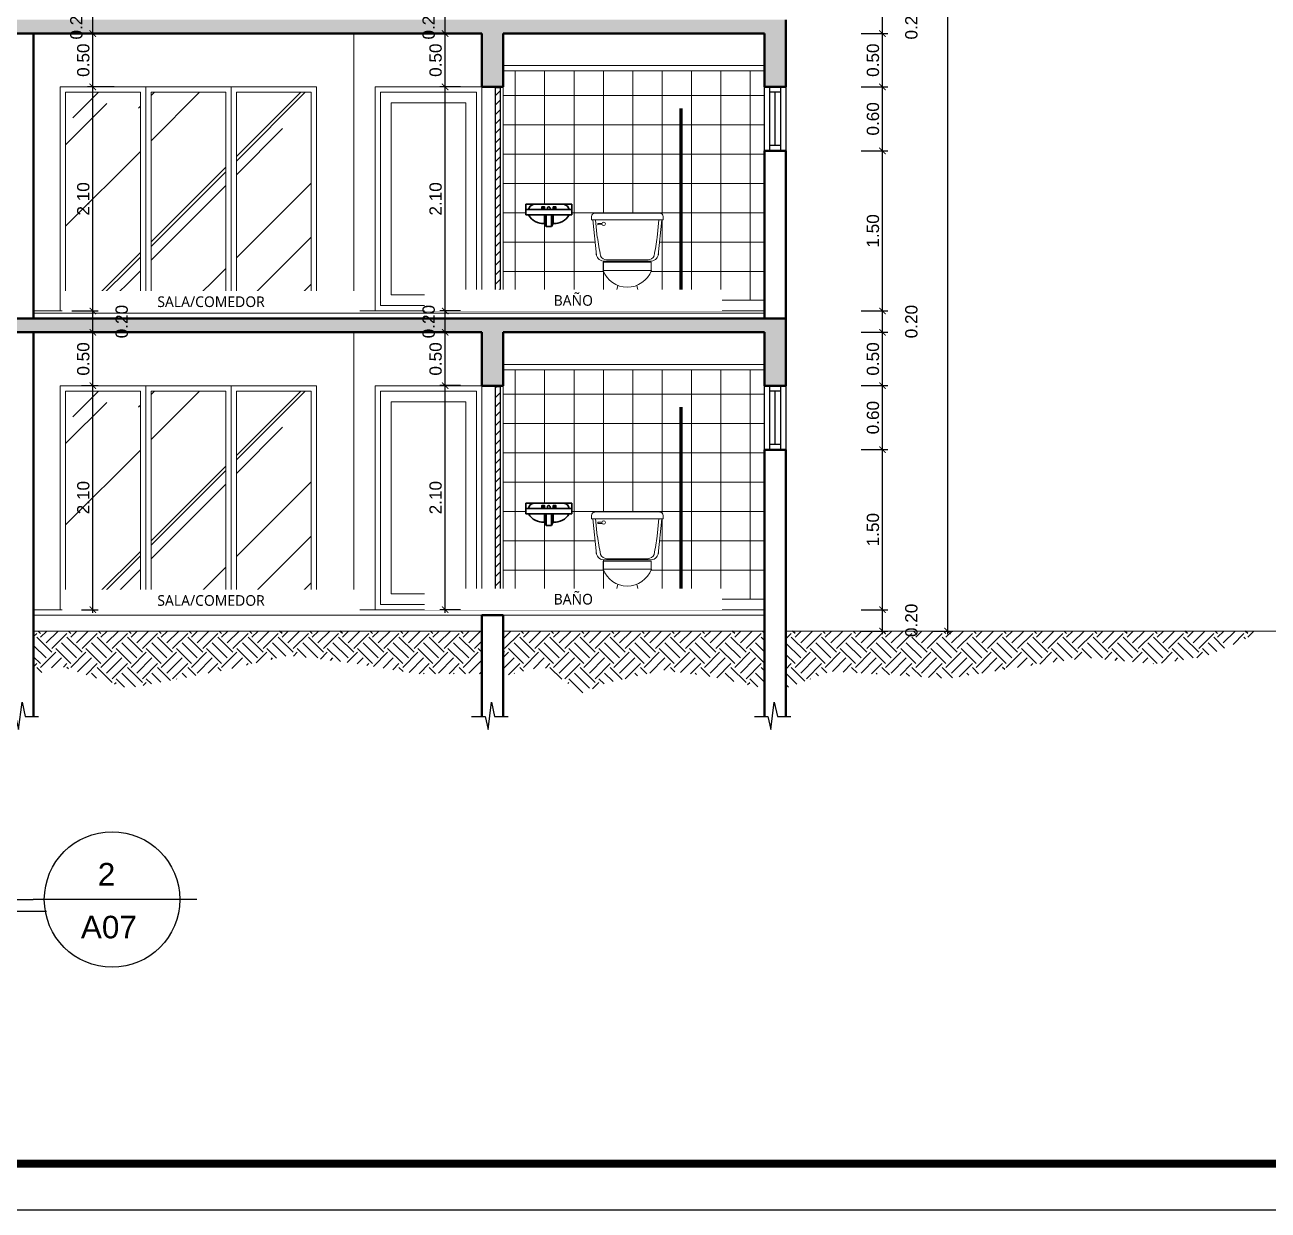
# Model space of a CAD drawing. Header units: feet. Extents: x -417 to 46, y -646 to -218.
# Drawn here: x -71.21 to -59.56, y -410.78 to -399.67 of the extents above; entities that cross this region are included whole.
import ezdxf
from ezdxf.enums import TextEntityAlignment as Align

# ---------------------------------------------------------------- set-up
doc = ezdxf.new("R2010")
doc.units = ezdxf.units.FT
doc.header["$MEASUREMENT"] = 0
doc.layers.add('CRISTAL', color=7, linetype='Continuous', true_color=0x0061c2)
for name, color, linetype in [('DIM', 10, 'Continuous'), ('MARCO', 7, 'Continuous'), ('PERT-VENT', 2, 'Continuous'), ('RELLENO', 8, 'Continuous'), ('TEXXT', 8, 'Continuous')]:
    doc.layers.add(name, color=color, linetype=linetype)
for name, color, linetype, lineweight in [('DIM-COTAS', 1, 'Continuous', 5), ('MB', 2, 'Continuous', 20), ('muros', 4, 'Continuous', 50), ('Piso', 8, 'Continuous', 9), ('PUERTA', 8, 'Continuous', 9), ('TXT', 2, 'Continuous', 9)]:
    doc.layers.add(name, color=color, linetype=linetype, lineweight=lineweight)
doc.styles.add('ads', font='trebuc.ttf', dxfattribs={"height": 0.14})
doc.styles.add('DAMIAN', font='arial.ttf', dxfattribs={"height": 0.12})
doc.styles.get("Standard").update_dxf_attribs({"font": 'arial.ttf', "height": 0.115})
doc.dimstyles.new('KEILY', dxfattribs={"dimtxt": 0.115, "dimasz": 0.06, "dimexe": 0.05, "dimexo": 0.2, "dimgap": 0.03, "dimtad": 1, "dimzin": 1, "dimdsep": 46, "dimtxsty": 'Standard', "dimblk": 'ARCHTICK', "dimcen": 2.5, "dimdle": 0.03, "dimclrd": 256, "dimclre": 256, "dimclrt": 7, "dimadec": 0, "dimazin": 0, "dimtfac": 1, "dimtmove": 2, "dimatfit": 3, "dimfxl": 0.2, "dimfxlon": 1, "dimtolj": 1, "dimtzin": 1, "dimarcsym": 0})
pattern_1 = [(45, (121.3347, -170.7561), (0.848528, 2.2627417), [15, -2, 5, -1]), (45, (121.9216, -169.462), (-1.647559, 0.233345), [3, -0.33, 6, -0.75]), (45, (121.0872, -169.8015), (3.2031937, 4.1507168), [8, -1.4, 4, -1])]
pattern_2 = [(45, (121.3347, -167.9561), (0.848528, 2.2627417), [15, -2, 5, -1]), (45, (121.9216, -166.662), (-1.647559, 0.233345), [3, -0.33, 6, -0.75]), (45, (121.0872, -167.0015), (3.2031937, 4.1507168), [8, -1.4, 4, -1])]
pattern_3 = [(45, (115.43466, -170.75606), (3e-17, 0.28284271), [0.2, -0.2]), (45, (115.38163, -170.70303), (3e-17, 0.28284271), [0.2, -0.2]), (45, (115.3286, -170.65), (3e-17, 0.28284271), [0.2, -0.2]), (135, (115.3286, -170.61464), (-0.28284271, 6e-17), [0.2, -0.2]), (135, (115.38163, -170.5616), (-0.28284271, 6e-17), [0.2, -0.2]), (135, (115.43466, -170.50857), (-0.28284271, 6e-17), [0.2, -0.2])]

# ---------------------------------------------------------------- blocks, each defined once
blk = doc.blocks.new('A$C341F37BE')
at = {"layer": 'PUERTA'}
for points in [[(0, 2.1), (1, 2.1), (1, 0), (0, 0)], [(0.05, 2.05), (0.95, 2.05), (0.95, 0.05), (0.05, 0.05)], [(0.15, 1.95), (0.85, 1.95), (0.85, 0.15), (0.15, 0.15)]]:
    blk.add_lwpolyline(points, close=True, dxfattribs=at)
blk = doc.blocks.new('A$C61FD6AA4')
at = {"layer": 'RELLENO'}
h = blk.add_hatch(dxfattribs=at)
h.set_pattern_fill('ANSI31', color=256, scale=0.5)
h.set_pattern_definition([(45, (-53.53432, 257.28586), (-0.044194174, 0.044194174), [])])
h.paths.add_polyline_path([(0, 0), (0.05, 0), (0.05, 2.08), (0, 2.08)])
at = {"color": 2}
blk.add_lwpolyline([(0, 0), (0.05, 0), (0.05, 2.08), (0, 2.08)], close=True, dxfattribs=at)
blk = doc.blocks.new('A$C190D2A7F')
at = {"layer": 'MB', "lineweight": 35}
for p, q in [((0, 0.209), (0.434, 0.209)), ((0, 0.109), (0, 0.209)), ((0, 0.159), (0.434, 0.159)), ((0.153, 0.185), (0.153, 0.159)), ((0.156, 0.185), (0.156, 0.159)), ((0.161, 0.185), (0.161, 0.159)), ((0.168, 0.185), (0.168, 0.159)), ((0.173, 0.185), (0.173, 0.159)), ((0.176, 0.185), (0.176, 0.159)), ((0.178, 0.185), (0.178, 0.159)), ((0.259, 0.185), (0.259, 0.159)), ((0.262, 0.185), (0.262, 0.159)), ((0.266, 0.185), (0.266, 0.159)), ((0.273, 0.185), (0.273, 0.159)), ((0.277, 0.185), (0.277, 0.159)), ((0.281, 0.185), (0.281, 0.159)), ((0.283, 0.185), (0.283, 0.159)), ((0.434, 0.209), (0.434, 0.109)), ((0, 0.109), (0.434, 0.109)), ((0.177, 0.03), (0.148, 0.03)), ((0.177, 0.109), (0.177, 0.03)), ((0.177, 0.03), (0.192, 0)), ((0.192, 0.109), (0.192, 0)), ((0.242, 0.109), (0.242, 0)), ((0.257, 0.03), (0.242, 0)), ((0.257, 0.109), (0.257, 0.03)), ((0.287, 0.03), (0.257, 0.03)), ((0.242, 0), (0.192, 0))]:
    blk.add_line(p, q, dxfattribs=at)
for points in [[(0.178, 0.159), (0.178, 0.185), (0.151, 0.185), (0.151, 0.159)], [(0.284, 0.159), (0.284, 0.185), (0.258, 0.185), (0.258, 0.159)]]:
    blk.add_lwpolyline(points, close=True, dxfattribs=at)
for points in [[(0.204, 0.177), (0.204, 0.159), (0.23, 0.159)], [(0.219, 0.185), (0.216, 0.185)], [(0.23, 0.159), (0.23, 0.177)]]:
    blk.add_lwpolyline(points, dxfattribs=at)
for centre, radius, start, end in [((0.089, 0.146), 0.0642, 102.4672, 168.6267), ((0.217, 0.17), 0.015, 27.7173, 152.2827), ((0.345, 0.146), 0.0642, 11.3733, 77.5328), ((0.162, 0.186), 0.156, 209.3737, 275.3911), ((0.272, 0.186), 0.156, 264.6089, 330.6263)]:
    blk.add_arc(centre, radius, start, end, dxfattribs=at)
blk = doc.blocks.new('A$C55570C40')
at = {"layer": 'MB', "linetype": 'Continuous'}
for p, q in [((19.48, 8.681), (19.48, 8.65)), ((19.48, 8.65), (20.15, 8.65)), ((19.493, 8.65), (19.525, 8.319)), ((19.512, 8.713), (20.119, 8.713)), ((19.518, 8.652), (19.534, 8.487)), ((20.112, 8.652), (20.096, 8.487)), ((20.138, 8.65), (20.105, 8.319)), ((20.15, 8.681), (20.15, 8.65)), ((19.578, 8.617), (19.539, 8.617)), ((19.539, 8.617), (19.539, 8.605)), ((19.539, 8.605), (19.578, 8.606)), ((20.01, 8.275), (19.62, 8.275)), ((20.04, 8.263), (19.59, 8.263)), ((19.59, 8.253), (20.04, 8.253)), ((19.59, 8.253), (19.59, 8.177)), ((19.59, 8.177), (20.04, 8.177)), ((20.04, 8.253), (20.04, 8.177)), ((19.67, 7.797), (19.725, 8.037)), ((19.961, 7.797), (19.905, 8.037)), ((19.961, 7.797), (19.67, 7.797))]:
    blk.add_line(p, q, dxfattribs=at)
blk.add_circle((19.593, 8.614), 0.0167, dxfattribs=at)
for centre, radius, start, end in [((19.512, 8.681), 0.0316, 90, 180), ((20.119, 8.681), 0.0316, 0, 90), ((29.517, 10.114), 10.114, 189.2594, 190.2429), ((10.114, 10.114), 10.114, 349.7571, 350.7406), ((19.601, 8.341), 0.0786, 182.2877, 262.268), ((19.629, 8.347), 0.0726, 206.0936, 265.2363), ((20.002, 8.347), 0.0726, 274.7637, 333.9064), ((20.03, 8.341), 0.0786, 277.732, 357.7123), ((19.815, 8.259), 0.24, 200.0668, 339.9332)]:
    blk.add_arc(centre, radius, start, end, dxfattribs=at)
blk = doc.blocks.new('A$C3F237A8B')
at = {"layer": 'PERT-VENT'}
for p, q in [((0, 0), (0, 0.6)), ((0.05, 0), (0.05, 0.6)), ((0.15, 0.6), (0.15, 0)), ((0.2, 0.6), (0.2, 0)), ((0.15, 0.55), (0.05, 0.55)), ((0.1, 0.05), (0.1, 0.55)), ((0.15, 0.05), (0.05, 0.05))]:
    blk.add_line(p, q, dxfattribs=at)
blk = doc.blocks.new('_ArchTick')
at = {"layer": 'DIM-COTAS', "color": 0, "const_width": 0.15}
blk.add_lwpolyline([(-0.5, -0.5), (0.5, 0.5)], dxfattribs=at)
blk = doc.blocks.new('*D2561')
at = {"layer": 'Defpoints', "color": 0, "transparency": 16777216}
for p in [(-63.788, -405.151), (-63.174, -405.151), (-63.588, -405.351)]:
    blk.add_point(p, dxfattribs=at)
at = {"layer": 'DIM', "lineweight": -2, "transparency": 16777216}
for p, q in [((-63.374, -405.151), (-63.124, -405.151)), ((-63.174, -405.381), (-63.174, -405.121)), ((-63.374, -405.351), (-63.124, -405.351))]:
    blk.add_line(p, q, dxfattribs=at)
at = {"layer": 'DIM', "lineweight": -2, "transparency": 16777216, "xscale": 0.06, "yscale": 0.06, "zscale": 0.06}
for p, rotation in [((-63.174, -405.151), 90), ((-63.174, -405.351), 270)]:
    blk.add_blockref('_ArchTick', p, dxfattribs=dict(at, rotation=rotation))
at = {"layer": 'DIM', "color": 7, "transparency": 16777216, "insert": (-62.903, -405.251), "char_height": 0.115, "attachment_point": 5, "rotation": 90}
blk.add_mtext('\\A1;0.20', dxfattribs=at)
blk = doc.blocks.new('*D2562')
at = {"layer": 'Defpoints', "color": 0, "transparency": 16777216}
for p in [(-64.08, -403.651), (-63.174, -403.651), (-63.788, -405.151)]:
    blk.add_point(p, dxfattribs=at)
at = {"layer": 'DIM', "lineweight": -2, "transparency": 16777216}
for p, q in [((-63.174, -405.181), (-63.174, -403.621)), ((-63.374, -403.651), (-63.124, -403.651)), ((-63.374, -405.151), (-63.124, -405.151))]:
    blk.add_line(p, q, dxfattribs=at)
at = {"layer": 'DIM', "lineweight": -2, "transparency": 16777216, "xscale": 0.06, "yscale": 0.06, "zscale": 0.06}
for p, rotation in [((-63.174, -403.651), 90), ((-63.174, -405.151), 270)]:
    blk.add_blockref('_ArchTick', p, dxfattribs=dict(at, rotation=rotation))
at = {"layer": 'DIM', "color": 7, "transparency": 16777216, "insert": (-63.263, -404.401), "char_height": 0.115, "attachment_point": 5, "rotation": 90}
blk.add_mtext('\\A1;1.50', dxfattribs=at)
blk = doc.blocks.new('*D2563')
at = {"layer": 'Defpoints', "color": 0, "transparency": 16777216}
for p in [(-64.08, -403.051), (-63.174, -403.051), (-64.08, -403.651)]:
    blk.add_point(p, dxfattribs=at)
at = {"layer": 'DIM', "lineweight": -2, "transparency": 16777216}
for p, q in [((-63.374, -403.051), (-63.124, -403.051)), ((-63.174, -403.681), (-63.174, -403.021)), ((-63.374, -403.651), (-63.124, -403.651))]:
    blk.add_line(p, q, dxfattribs=at)
at = {"layer": 'DIM', "lineweight": -2, "transparency": 16777216, "xscale": 0.06, "yscale": 0.06, "zscale": 0.06}
for p, rotation in [((-63.174, -403.051), 90), ((-63.174, -403.651), 270)]:
    blk.add_blockref('_ArchTick', p, dxfattribs=dict(at, rotation=rotation))
at = {"layer": 'DIM', "color": 7, "transparency": 16777216, "insert": (-63.263, -403.351), "char_height": 0.115, "attachment_point": 5, "rotation": 90}
blk.add_mtext('\\A1;0.60', dxfattribs=at)
blk = doc.blocks.new('*D2564')
at = {"layer": 'Defpoints', "color": 0, "transparency": 16777216}
for p in [(-64.28, -402.551), (-63.174, -402.551), (-64.08, -403.051)]:
    blk.add_point(p, dxfattribs=at)
at = {"layer": 'DIM', "lineweight": -2, "transparency": 16777216}
for p, q in [((-63.374, -402.551), (-63.124, -402.551)), ((-63.174, -403.081), (-63.174, -402.521)), ((-63.374, -403.051), (-63.124, -403.051))]:
    blk.add_line(p, q, dxfattribs=at)
at = {"layer": 'DIM', "lineweight": -2, "transparency": 16777216, "xscale": 0.06, "yscale": 0.06, "zscale": 0.06}
for p, rotation in [((-63.174, -402.551), 90), ((-63.174, -403.051), 270)]:
    blk.add_blockref('_ArchTick', p, dxfattribs=dict(at, rotation=rotation))
at = {"layer": 'DIM', "color": 7, "transparency": 16777216, "insert": (-63.263, -402.801), "char_height": 0.115, "attachment_point": 5, "rotation": 90}
blk.add_mtext('\\A1;0.50', dxfattribs=at)
blk = doc.blocks.new('*D2565')
at = {"layer": 'Defpoints', "color": 0, "transparency": 16777216}
for p in [(-64.28, -402.351), (-63.174, -402.351), (-64.28, -402.551)]:
    blk.add_point(p, dxfattribs=at)
at = {"layer": 'DIM', "lineweight": -2, "transparency": 16777216}
for p, q in [((-63.374, -402.351), (-63.124, -402.351)), ((-63.174, -402.581), (-63.174, -402.321)), ((-63.374, -402.551), (-63.124, -402.551))]:
    blk.add_line(p, q, dxfattribs=at)
at = {"layer": 'DIM', "lineweight": -2, "transparency": 16777216, "xscale": 0.06, "yscale": 0.06, "zscale": 0.06}
for p, rotation in [((-63.174, -402.351), 90), ((-63.174, -402.551), 270)]:
    blk.add_blockref('_ArchTick', p, dxfattribs=dict(at, rotation=rotation))
at = {"layer": 'DIM', "color": 7, "transparency": 16777216, "insert": (-62.903, -402.451), "char_height": 0.115, "attachment_point": 5, "rotation": 90}
blk.add_mtext('\\A1;0.20', dxfattribs=at)
blk = doc.blocks.new('*D2566')
at = {"layer": 'Defpoints', "color": 0, "transparency": 16777216}
for p in [(-64.08, -400.851), (-63.174, -400.851), (-64.28, -402.351)]:
    blk.add_point(p, dxfattribs=at)
at = {"layer": 'DIM', "lineweight": -2, "transparency": 16777216}
for p, q in [((-63.174, -402.381), (-63.174, -400.821)), ((-63.374, -400.851), (-63.124, -400.851)), ((-63.374, -402.351), (-63.124, -402.351))]:
    blk.add_line(p, q, dxfattribs=at)
at = {"layer": 'DIM', "lineweight": -2, "transparency": 16777216, "xscale": 0.06, "yscale": 0.06, "zscale": 0.06}
for p, rotation in [((-63.174, -400.851), 90), ((-63.174, -402.351), 270)]:
    blk.add_blockref('_ArchTick', p, dxfattribs=dict(at, rotation=rotation))
at = {"layer": 'DIM', "color": 7, "transparency": 16777216, "insert": (-63.263, -401.601), "char_height": 0.115, "attachment_point": 5, "rotation": 90}
blk.add_mtext('\\A1;1.50', dxfattribs=at)
blk = doc.blocks.new('*D2567')
at = {"layer": 'Defpoints', "color": 0, "transparency": 16777216}
for p in [(-64.08, -400.251), (-63.174, -400.251), (-64.08, -400.851)]:
    blk.add_point(p, dxfattribs=at)
at = {"layer": 'DIM', "lineweight": -2, "transparency": 16777216}
for p, q in [((-63.374, -400.251), (-63.124, -400.251)), ((-63.174, -400.881), (-63.174, -400.221)), ((-63.374, -400.851), (-63.124, -400.851))]:
    blk.add_line(p, q, dxfattribs=at)
at = {"layer": 'DIM', "lineweight": -2, "transparency": 16777216, "xscale": 0.06, "yscale": 0.06, "zscale": 0.06}
for p, rotation in [((-63.174, -400.251), 90), ((-63.174, -400.851), 270)]:
    blk.add_blockref('_ArchTick', p, dxfattribs=dict(at, rotation=rotation))
at = {"layer": 'DIM', "color": 7, "transparency": 16777216, "insert": (-63.263, -400.551), "char_height": 0.115, "attachment_point": 5, "rotation": 90}
blk.add_mtext('\\A1;0.60', dxfattribs=at)
blk = doc.blocks.new('*D2568')
at = {"layer": 'Defpoints', "color": 0, "transparency": 16777216}
for p in [(-64.28, -399.751), (-63.174, -399.751), (-64.08, -400.251)]:
    blk.add_point(p, dxfattribs=at)
at = {"layer": 'DIM', "lineweight": -2, "transparency": 16777216}
for p, q in [((-63.374, -399.751), (-63.124, -399.751)), ((-63.174, -400.281), (-63.174, -399.721)), ((-63.374, -400.251), (-63.124, -400.251))]:
    blk.add_line(p, q, dxfattribs=at)
at = {"layer": 'DIM', "lineweight": -2, "transparency": 16777216, "xscale": 0.06, "yscale": 0.06, "zscale": 0.06}
for p, rotation in [((-63.174, -399.751), 90), ((-63.174, -400.251), 270)]:
    blk.add_blockref('_ArchTick', p, dxfattribs=dict(at, rotation=rotation))
at = {"layer": 'DIM', "color": 7, "transparency": 16777216, "insert": (-63.263, -400.001), "char_height": 0.115, "attachment_point": 5, "rotation": 90}
blk.add_mtext('\\A1;0.50', dxfattribs=at)
blk = doc.blocks.new('*D2569')
at = {"layer": 'Defpoints', "color": 0, "transparency": 16777216}
for p in [(-64.28, -399.551), (-63.174, -399.551), (-64.28, -399.751)]:
    blk.add_point(p, dxfattribs=at)
at = {"layer": 'DIM', "lineweight": -2, "transparency": 16777216}
for p, q in [((-63.374, -399.551), (-63.124, -399.551)), ((-63.174, -399.781), (-63.174, -399.521)), ((-63.374, -399.751), (-63.124, -399.751))]:
    blk.add_line(p, q, dxfattribs=at)
at = {"layer": 'DIM', "lineweight": -2, "transparency": 16777216, "xscale": 0.06, "yscale": 0.06, "zscale": 0.06}
for p, rotation in [((-63.174, -399.551), 90), ((-63.174, -399.751), 270)]:
    blk.add_blockref('_ArchTick', p, dxfattribs=dict(at, rotation=rotation))
at = {"layer": 'DIM', "color": 7, "transparency": 16777216, "insert": (-62.903, -399.651), "char_height": 0.115, "attachment_point": 5, "rotation": 90}
blk.add_mtext('\\A1;0.20', dxfattribs=at)
blk = doc.blocks.new('*D2572')
at = {"layer": 'Defpoints', "color": 0, "transparency": 16777216}
for p in [(-63.124, -390.751), (-62.91, -405.351), (-62.565, -405.351)]:
    blk.add_point(p, dxfattribs=at)
at = {"layer": 'DIM', "lineweight": -2, "transparency": 16777216}
for p, q in [((-62.765, -390.751), (-62.515, -390.751)), ((-62.565, -390.721), (-62.565, -405.381)), ((-62.71, -405.351), (-62.515, -405.351))]:
    blk.add_line(p, q, dxfattribs=at)
at = {"layer": 'DIM', "lineweight": -2, "transparency": 16777216, "xscale": 0.06, "yscale": 0.06, "zscale": 0.06}
for p, rotation in [((-62.565, -390.751), 90), ((-62.565, -405.351), 270)]:
    blk.add_blockref('_ArchTick', p, dxfattribs=dict(at, rotation=rotation))
at = {"layer": 'DIM', "color": 7, "transparency": 16777216, "insert": (-62.654, -398.051), "char_height": 0.115, "attachment_point": 5, "rotation": 90}
blk.add_mtext('\\A1;14.60', dxfattribs=at)
blk = doc.blocks.new('*D2582')
at = {"layer": 'Defpoints', "color": 0, "transparency": 16777216}
for p in [(-70.88, -403.051), (-70.575, -403.051), (-70.88, -405.151)]:
    blk.add_point(p, dxfattribs=at)
at = {"layer": 'DIM', "lineweight": -2, "transparency": 16777216}
for p, q in [((-70.68, -403.051), (-70.525, -403.051)), ((-70.575, -405.181), (-70.575, -403.021)), ((-70.68, -405.151), (-70.525, -405.151))]:
    blk.add_line(p, q, dxfattribs=at)
at = {"layer": 'DIM', "lineweight": -2, "transparency": 16777216, "xscale": 0.06, "yscale": 0.06, "zscale": 0.06}
for p, rotation in [((-70.575, -403.051), 90), ((-70.575, -405.151), 270)]:
    blk.add_blockref('_ArchTick', p, dxfattribs=dict(at, rotation=rotation))
at = {"layer": 'DIM', "color": 7, "transparency": 16777216, "insert": (-70.664, -404.101), "char_height": 0.115, "attachment_point": 5, "rotation": 90}
blk.add_mtext('\\A1;2.10', dxfattribs=at)
blk = doc.blocks.new('*D2583')
at = {"layer": 'Defpoints', "color": 0, "transparency": 16777216}
for p in [(-70.946, -402.551), (-70.575, -402.551), (-70.88, -403.051)]:
    blk.add_point(p, dxfattribs=at)
at = {"layer": 'DIM', "lineweight": -2, "transparency": 16777216}
for p, q in [((-70.746, -402.551), (-70.525, -402.551)), ((-70.575, -403.081), (-70.575, -402.521)), ((-70.68, -403.051), (-70.525, -403.051))]:
    blk.add_line(p, q, dxfattribs=at)
at = {"layer": 'DIM', "lineweight": -2, "transparency": 16777216, "xscale": 0.06, "yscale": 0.06, "zscale": 0.06}
for p, rotation in [((-70.575, -402.551), 90), ((-70.575, -403.051), 270)]:
    blk.add_blockref('_ArchTick', p, dxfattribs=dict(at, rotation=rotation))
at = {"layer": 'DIM', "color": 7, "transparency": 16777216, "insert": (-70.664, -402.801), "char_height": 0.115, "attachment_point": 5, "rotation": 90}
blk.add_mtext('\\A1;0.50', dxfattribs=at)
blk = doc.blocks.new('*D2584')
at = {"layer": 'Defpoints', "color": 0, "transparency": 16777216}
for p in [(-70.973, -402.351), (-70.575, -402.351), (-70.946, -402.551)]:
    blk.add_point(p, dxfattribs=at)
at = {"layer": 'DIM', "lineweight": -2, "transparency": 16777216}
for p, q in [((-70.773, -402.351), (-70.525, -402.351)), ((-70.575, -402.581), (-70.575, -402.321)), ((-70.746, -402.551), (-70.525, -402.551))]:
    blk.add_line(p, q, dxfattribs=at)
at = {"layer": 'DIM', "lineweight": -2, "transparency": 16777216, "xscale": 0.06, "yscale": 0.06, "zscale": 0.06}
for p, rotation in [((-70.575, -402.351), 90), ((-70.575, -402.551), 270)]:
    blk.add_blockref('_ArchTick', p, dxfattribs=dict(at, rotation=rotation))
at = {"layer": 'DIM', "color": 7, "transparency": 16777216, "insert": (-70.304, -402.451), "char_height": 0.115, "attachment_point": 5, "rotation": 90}
blk.add_mtext('\\A1;0.20', dxfattribs=at)
blk = doc.blocks.new('*D2585')
at = {"layer": 'Defpoints', "color": 0, "transparency": 16777216}
for p in [(-70.575, -400.251), (-70.08, -400.251), (-70.973, -402.351)]:
    blk.add_point(p, dxfattribs=at)
at = {"layer": 'DIM', "lineweight": -2, "transparency": 16777216}
for p, q in [((-70.375, -400.251), (-70.625, -400.251)), ((-70.575, -402.381), (-70.575, -400.221)), ((-70.773, -402.351), (-70.525, -402.351))]:
    blk.add_line(p, q, dxfattribs=at)
at = {"layer": 'DIM', "lineweight": -2, "transparency": 16777216, "xscale": 0.06, "yscale": 0.06, "zscale": 0.06}
for p, rotation in [((-70.575, -400.251), 90), ((-70.575, -402.351), 270)]:
    blk.add_blockref('_ArchTick', p, dxfattribs=dict(at, rotation=rotation))
at = {"layer": 'DIM', "color": 7, "transparency": 16777216, "insert": (-70.664, -401.301), "char_height": 0.115, "attachment_point": 5, "rotation": 90}
blk.add_mtext('\\A1;2.10', dxfattribs=at)
blk = doc.blocks.new('*D2586')
at = {"layer": 'Defpoints', "color": 0, "transparency": 16777216}
for p in [(-70.575, -399.751), (-70.321, -399.751), (-70.08, -400.251)]:
    blk.add_point(p, dxfattribs=at)
at = {"layer": 'DIM', "lineweight": -2, "transparency": 16777216}
for p, q in [((-70.521, -399.751), (-70.625, -399.751)), ((-70.575, -400.281), (-70.575, -399.721)), ((-70.375, -400.251), (-70.625, -400.251))]:
    blk.add_line(p, q, dxfattribs=at)
at = {"layer": 'DIM', "lineweight": -2, "transparency": 16777216, "xscale": 0.06, "yscale": 0.06, "zscale": 0.06}
for p, rotation in [((-70.575, -399.751), 90), ((-70.575, -400.251), 270)]:
    blk.add_blockref('_ArchTick', p, dxfattribs=dict(at, rotation=rotation))
at = {"layer": 'DIM', "color": 7, "transparency": 16777216, "insert": (-70.664, -400.001), "char_height": 0.115, "attachment_point": 5, "rotation": 90}
blk.add_mtext('\\A1;0.50', dxfattribs=at)
blk = doc.blocks.new('*D2587')
at = {"layer": 'Defpoints', "color": 0, "transparency": 16777216}
for p in [(-70.575, -399.551), (-70.352, -399.551), (-70.321, -399.751)]:
    blk.add_point(p, dxfattribs=at)
at = {"layer": 'DIM', "lineweight": -2, "transparency": 16777216}
for p, q in [((-70.552, -399.551), (-70.625, -399.551)), ((-70.575, -399.781), (-70.575, -399.521)), ((-70.521, -399.751), (-70.625, -399.751))]:
    blk.add_line(p, q, dxfattribs=at)
at = {"layer": 'DIM', "lineweight": -2, "transparency": 16777216, "xscale": 0.06, "yscale": 0.06, "zscale": 0.06}
for p, rotation in [((-70.575, -399.551), 90), ((-70.575, -399.751), 270)]:
    blk.add_blockref('_ArchTick', p, dxfattribs=dict(at, rotation=rotation))
at = {"layer": 'DIM', "color": 7, "transparency": 16777216, "insert": (-70.729, -399.651), "char_height": 0.115, "attachment_point": 5, "rotation": 90}
blk.add_mtext('\\A1;0.20', dxfattribs=at)
blk = doc.blocks.new('*D2672')
at = {"layer": 'Defpoints', "color": 0, "transparency": 16777216}
for p in [(-67.273, -403.051), (-66.93, -403.051), (-66.93, -405.151)]:
    blk.add_point(p, dxfattribs=at)
at = {"layer": 'DIM', "lineweight": -2, "transparency": 16777216}
for p, q in [((-67.13, -403.051), (-67.323, -403.051)), ((-67.273, -405.181), (-67.273, -403.021)), ((-67.13, -405.151), (-67.323, -405.151))]:
    blk.add_line(p, q, dxfattribs=at)
at = {"layer": 'DIM', "lineweight": -2, "transparency": 16777216, "xscale": 0.06, "yscale": 0.06, "zscale": 0.06}
for p, rotation in [((-67.273, -403.051), 90), ((-67.273, -405.151), 270)]:
    blk.add_blockref('_ArchTick', p, dxfattribs=dict(at, rotation=rotation))
at = {"layer": 'DIM', "color": 7, "transparency": 16777216, "insert": (-67.362, -404.101), "char_height": 0.115, "attachment_point": 5, "rotation": 90}
blk.add_mtext('\\A1;2.10', dxfattribs=at)
blk = doc.blocks.new('*D2675')
at = {"layer": 'Defpoints', "color": 0, "transparency": 16777216}
for p in [(-67.273, -402.551), (-66.93, -402.551), (-66.93, -403.051)]:
    blk.add_point(p, dxfattribs=at)
at = {"layer": 'DIM', "lineweight": -2, "transparency": 16777216}
for p, q in [((-67.13, -402.551), (-67.323, -402.551)), ((-67.273, -403.081), (-67.273, -402.521)), ((-67.13, -403.051), (-67.323, -403.051))]:
    blk.add_line(p, q, dxfattribs=at)
at = {"layer": 'DIM', "lineweight": -2, "transparency": 16777216, "xscale": 0.06, "yscale": 0.06, "zscale": 0.06}
for p, rotation in [((-67.273, -402.551), 90), ((-67.273, -403.051), 270)]:
    blk.add_blockref('_ArchTick', p, dxfattribs=dict(at, rotation=rotation))
at = {"layer": 'DIM', "color": 7, "transparency": 16777216, "insert": (-67.362, -402.801), "char_height": 0.115, "attachment_point": 5, "rotation": 90}
blk.add_mtext('\\A1;0.50', dxfattribs=at)
blk = doc.blocks.new('*D2676')
at = {"layer": 'Defpoints', "color": 0, "transparency": 16777216}
for p in [(-67.273, -402.351), (-66.93, -402.351), (-66.93, -402.551)]:
    blk.add_point(p, dxfattribs=at)
at = {"layer": 'DIM', "lineweight": -2, "transparency": 16777216}
for p, q in [((-67.13, -402.351), (-67.323, -402.351)), ((-67.273, -402.581), (-67.273, -402.321)), ((-67.13, -402.551), (-67.323, -402.551))]:
    blk.add_line(p, q, dxfattribs=at)
at = {"layer": 'DIM', "lineweight": -2, "transparency": 16777216, "xscale": 0.06, "yscale": 0.06, "zscale": 0.06}
for p, rotation in [((-67.273, -402.351), 90), ((-67.273, -402.551), 270)]:
    blk.add_blockref('_ArchTick', p, dxfattribs=dict(at, rotation=rotation))
at = {"layer": 'DIM', "color": 7, "transparency": 16777216, "insert": (-67.427, -402.451), "char_height": 0.115, "attachment_point": 5, "rotation": 90}
blk.add_mtext('\\A1;0.20', dxfattribs=at)
blk = doc.blocks.new('*D2677')
at = {"layer": 'Defpoints', "color": 0, "transparency": 16777216}
for p in [(-67.273, -400.251), (-66.93, -400.251), (-66.93, -402.351)]:
    blk.add_point(p, dxfattribs=at)
at = {"layer": 'DIM', "lineweight": -2, "transparency": 16777216}
for p, q in [((-67.13, -400.251), (-67.323, -400.251)), ((-67.273, -402.381), (-67.273, -400.221)), ((-67.13, -402.351), (-67.323, -402.351))]:
    blk.add_line(p, q, dxfattribs=at)
at = {"layer": 'DIM', "lineweight": -2, "transparency": 16777216, "xscale": 0.06, "yscale": 0.06, "zscale": 0.06}
for p, rotation in [((-67.273, -400.251), 90), ((-67.273, -402.351), 270)]:
    blk.add_blockref('_ArchTick', p, dxfattribs=dict(at, rotation=rotation))
at = {"layer": 'DIM', "color": 7, "transparency": 16777216, "insert": (-67.362, -401.301), "char_height": 0.115, "attachment_point": 5, "rotation": 90}
blk.add_mtext('\\A1;2.10', dxfattribs=at)
blk = doc.blocks.new('*D2678')
at = {"layer": 'Defpoints', "color": 0, "transparency": 16777216}
for p in [(-67.273, -399.751), (-66.93, -399.751), (-66.93, -400.251)]:
    blk.add_point(p, dxfattribs=at)
at = {"layer": 'DIM', "lineweight": -2, "transparency": 16777216}
for p, q in [((-67.13, -399.751), (-67.323, -399.751)), ((-67.273, -400.281), (-67.273, -399.721)), ((-67.13, -400.251), (-67.323, -400.251))]:
    blk.add_line(p, q, dxfattribs=at)
at = {"layer": 'DIM', "lineweight": -2, "transparency": 16777216, "xscale": 0.06, "yscale": 0.06, "zscale": 0.06}
for p, rotation in [((-67.273, -399.751), 90), ((-67.273, -400.251), 270)]:
    blk.add_blockref('_ArchTick', p, dxfattribs=dict(at, rotation=rotation))
at = {"layer": 'DIM', "color": 7, "transparency": 16777216, "insert": (-67.362, -400.001), "char_height": 0.115, "attachment_point": 5, "rotation": 90}
blk.add_mtext('\\A1;0.50', dxfattribs=at)
blk = doc.blocks.new('*D2679')
at = {"layer": 'Defpoints', "color": 0, "transparency": 16777216}
for p in [(-67.273, -399.551), (-66.93, -399.551), (-66.93, -399.751)]:
    blk.add_point(p, dxfattribs=at)
at = {"layer": 'DIM', "lineweight": -2, "transparency": 16777216}
for p, q in [((-67.13, -399.551), (-67.323, -399.551)), ((-67.273, -399.781), (-67.273, -399.521)), ((-67.13, -399.751), (-67.323, -399.751))]:
    blk.add_line(p, q, dxfattribs=at)
at = {"layer": 'DIM', "lineweight": -2, "transparency": 16777216, "xscale": 0.06, "yscale": 0.06, "zscale": 0.06}
for p, rotation in [((-67.273, -399.551), 90), ((-67.273, -399.751), 270)]:
    blk.add_blockref('_ArchTick', p, dxfattribs=dict(at, rotation=rotation))
at = {"layer": 'DIM', "color": 7, "transparency": 16777216, "insert": (-67.427, -399.651), "char_height": 0.115, "attachment_point": 5, "rotation": 90}
blk.add_mtext('\\A1;0.20', dxfattribs=at)

msp = doc.modelspace()

# ---------------------------------------------------------------- hatches: boundary and pattern name
at = {"layer": 'CRISTAL'}
h = msp.add_hatch(dxfattribs=at)
h.set_pattern_fill('AR-RROOF', color=256, angle=45)
h.set_pattern_definition(pattern_2)
h.paths.add_polyline_path([(-70.8297, -402.3015), (-70.1297, -402.3015), (-70.1297, -400.3015), (-70.8297, -400.3015)])
h = msp.add_hatch(dxfattribs=at)
h.set_pattern_fill('AR-RROOF', color=256, angle=45)
h.set_pattern_definition(pattern_2)
h.paths.add_polyline_path([(-69.3297, -402.3015), (-70.0297, -402.3015), (-70.0297, -400.3015), (-69.3297, -400.3015)])
h = msp.add_hatch(dxfattribs=at)
h.set_pattern_fill('AR-RROOF', color=256, angle=45)
h.set_pattern_definition(pattern_2)
h.paths.add_polyline_path([(-69.2297, -402.3015), (-68.5297, -402.3015), (-68.5297, -400.3015), (-69.2297, -400.3015)])
h = msp.add_hatch(dxfattribs=at)
h.set_pattern_fill('AR-RROOF', color=256, angle=45)
h.set_pattern_definition(pattern_1)
h.paths.add_polyline_path([(-70.8297, -405.1015), (-70.1297, -405.1015), (-70.1297, -403.1015), (-70.8297, -403.1015)])
h = msp.add_hatch(dxfattribs=at)
h.set_pattern_fill('AR-RROOF', color=256, angle=45)
h.set_pattern_definition(pattern_1)
h.paths.add_polyline_path([(-69.3297, -405.1015), (-70.0297, -405.1015), (-70.0297, -403.1015), (-69.3297, -403.1015)])
h = msp.add_hatch(dxfattribs=at)
h.set_pattern_fill('AR-RROOF', color=256, angle=45)
h.set_pattern_definition(pattern_1)
h.paths.add_polyline_path([(-69.2297, -405.1015), (-68.5297, -405.1015), (-68.5297, -403.1015), (-69.2297, -403.1015)])
at = {"layer": 'Piso'}
h = msp.add_hatch(dxfattribs=at)
h.set_pattern_fill('NET', color=256, scale=2.2)
h.set_pattern_definition([(0, (115.43466, -167.95606), (0, 0.275), []), (90, (115.43466, -167.95606), (-0.275, 2e-17), [])])
h.paths.add_polyline_path([(-66.5182, -401.4515), (-66.5182, -401.3515), (-66.0838, -401.3515), (-66.0838, -401.4515), (-66.11, -401.4515), (-66.132, -401.4815), (-66.1648, -401.5082), (-66.2043, -401.5254), (-66.261, -401.5305), (-66.276, -401.5605), (-66.326, -401.5605), (-66.341, -401.5305), (-66.3704, -401.5305), (-66.422, -401.5164), (-66.4584, -401.4927), (-66.492, -401.4515)])
h.paths.add_polyline_path([(-66.7297, -402.3515), (-66.7297, -400.1015), (-64.2797, -400.1015), (-64.2797, -402.2515), (-65.0925, -402.2515), (-65.0925, -402.3515), (-65.4201, -402.3515), (-65.4755, -402.1108), (-65.4252, -402.083), (-65.3769, -402.0365), (-65.3405, -401.971), (-65.3405, -401.8951), (-65.3073, -401.8729), (-65.2756, -401.8294), (-65.2431, -401.4987), (-65.2305, -401.4987), (-65.2305, -401.4671), (-65.2398, -401.4448), (-65.2805, -401.4355), (-65.8689, -401.4355), (-65.8912, -401.4448), (-65.9005, -401.4671), (-65.9005, -401.4987), (-65.8878, -401.4987), (-65.8752, -401.6274), (-65.8584, -401.8108), (-65.838, -401.8605), (-65.7928, -401.8607), (-65.7905, -401.8855), (-65.7841, -401.9867), (-65.7572, -402.0323), (-65.7133, -402.0773), (-65.6555, -402.1108), (-65.7108, -402.3515)])
h = msp.add_hatch(dxfattribs=at)
h.set_pattern_fill('NET', color=256, scale=2.2)
h.set_pattern_definition([(0, (115.43466, -170.75606), (0, 0.275), []), (90, (115.43466, -170.75606), (-0.275, 2e-17), [])])
h.paths.add_polyline_path([(-66.5182, -404.2515), (-66.5182, -404.1515), (-66.0838, -404.1515), (-66.0838, -404.2515), (-66.11, -404.2515), (-66.132, -404.2815), (-66.1648, -404.3082), (-66.2043, -404.3254), (-66.261, -404.3305), (-66.276, -404.3605), (-66.326, -404.3605), (-66.341, -404.3305), (-66.3704, -404.3305), (-66.422, -404.3164), (-66.4584, -404.2927), (-66.492, -404.2515)])
h.paths.add_polyline_path([(-66.7297, -405.1515), (-66.7297, -402.9015), (-64.2797, -402.9015), (-64.2797, -405.0515), (-65.0925, -405.0515), (-65.0925, -405.1515), (-65.4201, -405.1515), (-65.4755, -404.9108), (-65.4252, -404.883), (-65.3769, -404.8365), (-65.3405, -404.771), (-65.3405, -404.6951), (-65.3073, -404.6729), (-65.2756, -404.6294), (-65.2431, -404.2987), (-65.2305, -404.2987), (-65.2305, -404.2671), (-65.2398, -404.2448), (-65.2805, -404.2355), (-65.8689, -404.2355), (-65.8912, -404.2448), (-65.9005, -404.2671), (-65.9005, -404.2987), (-65.8878, -404.2987), (-65.8752, -404.4274), (-65.8584, -404.6108), (-65.838, -404.6605), (-65.7928, -404.6607), (-65.7905, -404.6855), (-65.7841, -404.7867), (-65.7572, -404.8323), (-65.7133, -404.8773), (-65.6555, -404.9108), (-65.7108, -405.1515)])
at = {"layer": 'RELLENO'}
h = msp.add_hatch(dxfattribs=at)
h.set_pattern_fill('AR-CONC', color=256, scale=0.05, angle=45)
h.set_pattern_definition([(95, (115.43466, -167.95606), (0.275776, 0.23140354), [0.0375, -0.4125]), (40, (115.43466, -167.95606), (-0.3149961, 0.21688407), [0.03, -0.33]), (145.45144, (115.45765, -167.93678), (-0.0392201, 0.4482876), [0.0318701, -0.35057106]), (91.1842, (115.36395, -167.88535), (0.4358467, 0.3188069), [0.05625, -0.61875]), (141.63564, (115.4003, -167.8588), (-0.01395, 0.6748558), [0.0478052, -0.5258569]), (36.18416, (115.36395, -167.88535), (-0.01395, 0.6748558), [0.045, -0.495]), (66, (115.417, -167.86767), (0.3533858, 0.06869124), [0.0375, -0.4125]), (11, (115.417, -167.86767), (-0.1703543, 0.3424042), [0.03, -0.33]), (116.45144, (115.44644, -167.86195), (0.1830315, 0.41109545), [0.0318701, -0.35057106]), (82.5, (115.43466, -167.95606), (-0.11339659, 0.12199491), [0, -0.326, 0, -0.335, 0, -0.33125]), (52.5, (115.43466, -167.95606), (-0.04643647, 0.23245472), [0, -0.191, 0, -0.3185, 0, -0.12625]), (12.5, (115.35582, -168.0349), (0.196709084, 0.18076038), [0, -0.125, 0, -0.39, 0, -0.5175]), (2.5, (115.32047, -168.07026), (0.170795, 0.2415799), [0, -0.1625, 0, -0.259, 0, -0.3675])])
h.paths.add_polyline_path([(-80.9797, -400.2515), (-81.1797, -400.2515), (-81.1797, -399.6215), (-64.0797, -399.6215), (-64.0797, -400.2515), (-64.2797, -400.2515), (-64.2797, -399.7515), (-66.7297, -399.7515), (-66.7297, -400.2515), (-66.9297, -400.2515), (-66.9297, -399.7515), (-78.3297, -399.7515), (-78.3297, -400.2615), (-78.5297, -400.2615), (-78.5297, -399.7515), (-80.9797, -399.7515)])
h = msp.add_hatch(dxfattribs=at)
h.set_pattern_fill('EARTH', color=256, scale=0.8, angle=45)
h.set_pattern_definition(pattern_3)
h.paths.add_polyline_path([(-71.1297, -405.3515), (-71.1297, -405.7741), (-70.9087, -405.6714), (-70.246, -405.8883), (-69.332, -405.717), (-68.7379, -405.58), (-68.1667, -405.6485), (-67.5383, -405.7513), (-66.9297, -405.7513), (-66.9297, -405.3515)])
h = msp.add_hatch(dxfattribs=at)
h.set_pattern_fill('EARTH', color=256, scale=0.8, angle=45)
h.set_pattern_definition(pattern_3)
h.paths.add_polyline_path([(-66.7297, -405.3515), (-66.7297, -405.7741), (-66.3557, -405.6828), (-65.9901, -405.9339), (-65.773, -405.8426), (-65.236, -405.717), (-64.8019, -405.7741), (-64.2797, -405.8883), (-64.2797, -405.7513), (-64.2797, -405.3515)])
h = msp.add_hatch(dxfattribs=at)
h.set_pattern_fill('EARTH', color=256, scale=0.8, angle=45)
h.set_pattern_definition(pattern_3)
h.paths.add_polyline_path([(-64.0797, -405.3515), (-64.0797, -405.8883), (-63.6594, -405.7284), (-62.5626, -405.7969), (-61.5458, -405.6371), (-61.2487, -405.6028), (-60.6204, -405.6599), (-60.1519, -405.5914), (-59.6035, -405.3515)])

# ---------------------------------------------------------------- linework, layer by layer
for points in [[(-71.4246, -406.1515), (-71.2989, -406.1515), (-71.2705, -406.2735), (-71.2386, -406.0182), (-71.2091, -406.1515), (-71.0827, -406.1515)], [(-67.0246, -406.1515), (-66.8989, -406.1515), (-66.8705, -406.2735), (-66.8386, -406.0182), (-66.8091, -406.1515), (-66.6827, -406.1515)], [(-64.3746, -406.1515), (-64.2489, -406.1515), (-64.2205, -406.2735), (-64.1886, -406.0182), (-64.1591, -406.1515), (-64.0327, -406.1515)]]:
    msp.add_lwpolyline(points)
at = {"layer": 'CRISTAL', "const_width": 0.03}
for points in [[(-65.0625, -402.2515), (-65.0625, -400.4515)], [(-65.0625, -405.0515), (-65.0625, -403.2515)]]:
    msp.add_lwpolyline(points, dxfattribs=at)
at = {"layer": 'MARCO'}
msp.add_lwpolyline([(-112.2526, -368.7786), (-47.7526, -368.7786), (-47.7526, -410.7786), (-112.2526, -410.7786)], close=True, dxfattribs=at)
at = {"layer": 'MARCO', "const_width": 0.075}
msp.add_lwpolyline([(-54.925, -369.2126), (-111.8185, -369.2126), (-111.8185, -410.3446), (-54.925, -410.3446)], close=True, dxfattribs=at)
at = {"layer": 'MB'}
for p, q in [((-68.1297, -399.7515), (-68.1297, -402.3515)), ((-66.7297, -400.0515), (-64.2797, -400.0515)), ((-66.7297, -400.1015), (-64.2797, -400.1015)), ((-67.9297, -400.2515), (-67.9297, -402.3515)), ((-67.9297, -400.2515), (-66.9297, -400.2515)), ((-66.7297, -400.2515), (-66.7297, -402.3515)), ((-65.0925, -402.2515), (-64.2797, -402.2515)), ((-65.0925, -402.2515), (-65.0925, -402.3515)), ((-68.1297, -402.5515), (-68.1297, -405.1515)), ((-66.7297, -402.8515), (-64.2797, -402.8515)), ((-66.7297, -402.9015), (-64.2797, -402.9015)), ((-67.9297, -403.0515), (-67.9297, -405.1515)), ((-67.9297, -403.0515), (-66.9297, -403.0515)), ((-66.7297, -403.0515), (-66.7297, -405.1515)), ((-71.1297, -405.1515), (-64.2797, -405.1515)), ((-65.0925, -405.0515), (-64.2797, -405.0515)), ((-65.0925, -405.0515), (-65.0925, -405.1515)), ((-71.1297, -405.2015), (-66.9297, -405.2015)), ((-66.7297, -405.2015), (-64.2797, -405.2015)), ((-71.1297, -405.3515), (-66.9297, -405.3515)), ((-66.7297, -405.3515), (-64.2797, -405.3515)), ((-64.0797, -405.3515), (-59.0478, -405.3515))]:
    msp.add_line(p, q, dxfattribs=at)
at = {"layer": 'muros'}
for p, q in [((-64.0797, -399.6215), (-64.0797, -400.2515)), ((-78.3297, -399.7515), (-66.9297, -399.7515)), ((-71.1297, -399.7515), (-71.1297, -402.4215)), ((-66.9297, -399.7515), (-66.9297, -400.2515)), ((-66.7297, -399.7515), (-64.2797, -399.7515)), ((-66.7297, -399.7515), (-66.7297, -400.2515)), ((-64.2797, -399.7515), (-64.2797, -400.2515)), ((-66.9297, -400.2515), (-66.7297, -400.2515)), ((-64.0797, -400.2515), (-64.2797, -400.2515)), ((-64.2797, -400.8515), (-64.2797, -402.4215)), ((-64.0797, -400.8515), (-64.2797, -400.8515)), ((-64.0797, -400.8515), (-64.0797, -402.4215)), ((-81.1797, -402.4215), (-64.0797, -402.4215)), ((-64.0797, -402.4215), (-64.0797, -403.0515)), ((-78.3297, -402.5515), (-66.9297, -402.5515)), ((-71.1297, -402.5515), (-71.1297, -406.1515)), ((-66.9297, -402.5515), (-66.9297, -403.0515)), ((-66.7297, -402.5515), (-64.2797, -402.5515)), ((-66.7297, -402.5515), (-66.7297, -403.0515)), ((-64.2797, -402.5515), (-64.2797, -403.0515)), ((-66.9297, -403.0515), (-66.7297, -403.0515)), ((-64.0797, -403.0515), (-64.2797, -403.0515)), ((-64.2797, -403.6515), (-64.2797, -406.1515)), ((-64.0797, -403.6515), (-64.2797, -403.6515)), ((-64.0797, -403.6515), (-64.0797, -406.1515)), ((-66.9297, -405.2015), (-66.9297, -406.1515)), ((-66.9297, -405.2015), (-66.7297, -405.2015)), ((-66.7297, -405.2015), (-66.7297, -406.1515))]:
    msp.add_line(p, q, dxfattribs=at)
at = {"layer": 'Piso'}
for p, q in [((-66.9297, -400.2515), (-66.9297, -402.3515)), ((-71.1297, -402.3515), (-64.2797, -402.3515)), ((-71.1297, -402.3715), (-64.2797, -402.3715)), ((-66.9297, -403.0515), (-66.9297, -405.1515))]:
    msp.add_line(p, q, dxfattribs=at)
at = {"layer": 'PUERTA'}
for p, q in [((-70.8797, -400.2515), (-70.8797, -402.3515)), ((-70.8797, -400.2515), (-68.4797, -400.2515)), ((-70.0797, -400.2515), (-70.0797, -402.3515)), ((-69.2797, -400.2515), (-69.2797, -402.3515)), ((-68.4797, -400.2515), (-68.4797, -402.3515)), ((-70.8797, -403.0515), (-70.8797, -405.1515)), ((-70.8797, -403.0515), (-68.4797, -403.0515)), ((-70.0797, -403.0515), (-70.0797, -405.1515)), ((-69.2797, -403.0515), (-69.2797, -405.1515)), ((-68.4797, -403.0515), (-68.4797, -405.1515))]:
    msp.add_line(p, q, dxfattribs=at)
for points in [[(-70.8797, -402.3515), (-70.0797, -402.3515), (-70.0797, -400.2515), (-70.8797, -400.2515)], [(-69.2797, -402.3515), (-70.0797, -402.3515), (-70.0797, -400.2515), (-69.2797, -400.2515)], [(-69.2797, -402.3515), (-68.4797, -402.3515), (-68.4797, -400.2515), (-69.2797, -400.2515)], [(-70.8297, -402.3015), (-70.1297, -402.3015), (-70.1297, -400.3015), (-70.8297, -400.3015)], [(-69.3297, -402.3015), (-70.0297, -402.3015), (-70.0297, -400.3015), (-69.3297, -400.3015)], [(-69.2297, -402.3015), (-68.5297, -402.3015), (-68.5297, -400.3015), (-69.2297, -400.3015)], [(-70.8797, -405.1515), (-70.0797, -405.1515), (-70.0797, -403.0515), (-70.8797, -403.0515)], [(-69.2797, -405.1515), (-70.0797, -405.1515), (-70.0797, -403.0515), (-69.2797, -403.0515)], [(-69.2797, -405.1515), (-68.4797, -405.1515), (-68.4797, -403.0515), (-69.2797, -403.0515)], [(-70.8297, -405.1015), (-70.1297, -405.1015), (-70.1297, -403.1015), (-70.8297, -403.1015)], [(-69.3297, -405.1015), (-70.0297, -405.1015), (-70.0297, -403.1015), (-69.3297, -403.1015)], [(-69.2297, -405.1015), (-68.5297, -405.1015), (-68.5297, -403.1015), (-69.2297, -403.1015)]]:
    msp.add_lwpolyline(points, close=True, dxfattribs=at)
at = {"layer": 'TEXXT', "color": 4}
for p in [(-81.3095, -407.8672), (-69.6002, -407.8672)]:
    msp.add_line(p, (-71.1344, -407.8672), dxfattribs=at)
at = {"layer": 'TEXXT', "color": 3}
msp.add_line((-81.3095, -407.9763), (-71.0107, -407.9763), dxfattribs=at)
at = {"layer": 'TEXXT', "color": 4}
msp.add_circle((-70.3946, -407.8672), 0.635, dxfattribs=at)

# ---------------------------------------------------------------- block references
for name, p in [('A$C341F37BE', (-67.9297, -402.3515)), ('A$C61FD6AA4', (-66.8047, -402.3415)), ('A$C3F237A8B', (-64.2797, -400.8515)), ('A$C190D2A7F', (-66.5182, -401.5605)), ('A$C55570C40', (-85.3807, -410.1482)), ('A$C341F37BE', (-67.9297, -405.1515)), ('A$C3F237A8B', (-64.2797, -403.6515)), ('A$C61FD6AA4', (-66.8047, -405.1415)), ('A$C190D2A7F', (-66.5182, -404.3605)), ('A$C55570C40', (-85.3807, -412.9482))]:
    msp.add_blockref(name, p)

# ---------------------------------------------------------------- texts
at = {"layer": 'TEXXT', "style": 'DAMIAN'}
for s, height, p in [('2', 0.2113, (-70.4464, -407.7362)), ('A07', 0.21134, (-70.4245, -408.2312))]:
    msp.add_text(s, height=height, dxfattribs=at).set_placement(p, align=Align.CENTER)

# ---------------------------------------------------------------- dimensions: what is measured, and where the dimension line sits
at = {"layer": 'DIM'}
for base, p1, p2, picture, middle in [((-62.5654, -405.3515), (-63.1238, -390.7515), (-62.9096, -405.3515), '*D2572', (-62.6541, -398.0515)), ((-70.5751, -399.5515), (-70.3212, -399.7515), (-70.3522, -399.5515), '*D2587', (-70.7288, -399.6515)), ((-67.2731, -399.5515), (-66.9297, -399.7515), (-66.9297, -399.5515), '*D2679', (-67.4268, -399.6515)), ((-63.1738, -399.5515), (-64.2797, -399.7515), (-64.2797, -399.5515), '*D2569', (-62.9027, -399.6515)), ((-70.5751, -399.7515), (-70.0797, -400.2515), (-70.3212, -399.7515), '*D2586', (-70.6638, -400.0015)), ((-67.2731, -399.7515), (-66.9297, -400.2515), (-66.9297, -399.7515), '*D2678', (-67.3618, -400.0015)), ((-63.1738, -399.7515), (-64.0797, -400.2515), (-64.2797, -399.7515), '*D2568', (-63.2625, -400.0015)), ((-63.1738, -400.2515), (-64.0797, -400.8515), (-64.0797, -400.2515), '*D2567', (-63.2625, -400.5515)), ((-63.1738, -400.8515), (-64.2797, -402.3515), (-64.0797, -400.8515), '*D2566', (-63.2625, -401.6015)), ((-63.1738, -402.3515), (-64.2797, -402.5515), (-64.2797, -402.3515), '*D2565', (-62.9027, -402.4515)), ((-70.5751, -402.5515), (-70.8797, -403.0515), (-70.9456, -402.5515), '*D2583', (-70.6638, -402.8015)), ((-67.2731, -402.5515), (-66.9297, -403.0515), (-66.9297, -402.5515), '*D2675', (-67.3618, -402.8015)), ((-63.1738, -402.5515), (-64.0797, -403.0515), (-64.2797, -402.5515), '*D2564', (-63.2625, -402.8015)), ((-63.1738, -403.0515), (-64.0797, -403.6515), (-64.0797, -403.0515), '*D2563', (-63.2625, -403.3515)), ((-63.1738, -403.6515), (-63.7883, -405.1515), (-64.0797, -403.6515), '*D2562', (-63.2625, -404.4015)), ((-63.1738, -405.1515), (-63.5883, -405.3515), (-63.7883, -405.1515), '*D2561', (-62.9027, -405.2515))]:
    dim = msp.add_linear_dim(base=base, p1=p1, p2=p2, angle=90, dimstyle='KEILY', dxfattribs=at)
    dim.commit()
    dim.dimension.update_dxf_attribs({"geometry": picture, "text_midpoint": middle})

# ---------------------------------------------------------------- next in the draw order: texts
at = {"layer": 'TXT', "char_height": 0.1, "width": 2.688, "attachment_point": 2, "style": 'ads', "bg_fill": 2}
for s, insert in [('SALA/COMEDOR', (-69.4669, -402.2147)), ('BAÑO', (-66.0715, -402.2026)), ('SALA/COMEDOR', (-69.4669, -405.0147)), ('BAÑO', (-66.0715, -405.0026))]:
    msp.add_mtext(s, dxfattribs=dict(at, insert=insert))

# ---------------------------------------------------------------- next in the draw order: hatches: boundary and pattern name
at = {"layer": 'RELLENO'}
h = msp.add_hatch(dxfattribs=at)
h.set_pattern_fill('AR-CONC', color=256, scale=0.05, angle=45)
h.set_pattern_definition([(95, (115.43466, -170.75606), (0.275776, 0.23140354), [0.0375, -0.4125]), (40, (115.43466, -170.75606), (-0.3149961, 0.21688407), [0.03, -0.33]), (145.45144, (115.45765, -170.73678), (-0.0392201, 0.4482876), [0.0318701, -0.35057106]), (91.1842, (115.36395, -170.68535), (0.4358467, 0.3188069), [0.05625, -0.61875]), (141.63564, (115.4003, -170.6588), (-0.01395, 0.6748558), [0.0478052, -0.5258569]), (36.18416, (115.36395, -170.68535), (-0.01395, 0.6748558), [0.045, -0.495]), (66, (115.417, -170.66767), (0.3533858, 0.06869124), [0.0375, -0.4125]), (11, (115.417, -170.66767), (-0.1703543, 0.3424042), [0.03, -0.33]), (116.45144, (115.44644, -170.66195), (0.1830315, 0.41109545), [0.0318701, -0.35057106]), (82.5, (115.43466, -170.75606), (-0.11339659, 0.12199491), [0, -0.326, 0, -0.335, 0, -0.33125]), (52.5, (115.43466, -170.75606), (-0.04643647, 0.23245472), [0, -0.191, 0, -0.3185, 0, -0.12625]), (12.5, (115.35582, -170.8349), (0.196709084, 0.18076038), [0, -0.125, 0, -0.39, 0, -0.5175]), (2.5, (115.32047, -170.87026), (0.170795, 0.2415799), [0, -0.1625, 0, -0.259, 0, -0.3675])])
h.paths.add_polyline_path([(-80.9797, -403.0515), (-81.1797, -403.0515), (-81.1797, -402.4215), (-64.0797, -402.4215), (-64.0797, -403.0515), (-64.2797, -403.0515), (-64.2797, -402.5515), (-66.7297, -402.5515), (-66.7297, -403.0515), (-66.9297, -403.0515), (-66.9297, -402.5515), (-78.3297, -402.5515), (-78.3297, -403.0615), (-78.5297, -403.0615), (-78.5297, -402.5515), (-80.9797, -402.5515)])

# ---------------------------------------------------------------- next in the draw order: dimensions: what is measured, and where the dimension line sits
at = {"layer": 'DIM'}
for base, p1, p2, picture, middle in [((-70.5751, -400.2515), (-70.9734, -402.3515), (-70.0797, -400.2515), '*D2585', (-70.6638, -401.3015)), ((-67.2731, -400.2515), (-66.9297, -402.3515), (-66.9297, -400.2515), '*D2677', (-67.3618, -401.3015)), ((-70.5751, -402.3515), (-70.9456, -402.5515), (-70.9734, -402.3515), '*D2584', (-70.304, -402.4515)), ((-67.2731, -402.3515), (-66.9297, -402.5515), (-66.9297, -402.3515), '*D2676', (-67.4268, -402.4515)), ((-70.5751, -403.0515), (-70.8797, -405.1515), (-70.8797, -403.0515), '*D2582', (-70.6638, -404.1015)), ((-67.2731, -403.0515), (-66.9297, -405.1515), (-66.9297, -403.0515), '*D2672', (-67.3618, -404.1015))]:
    dim = msp.add_linear_dim(base=base, p1=p1, p2=p2, angle=90, dimstyle='KEILY', dxfattribs=at)
    dim.commit()
    dim.dimension.update_dxf_attribs({"geometry": picture, "text_midpoint": middle})

doc.saveas('drawing.dxf')
